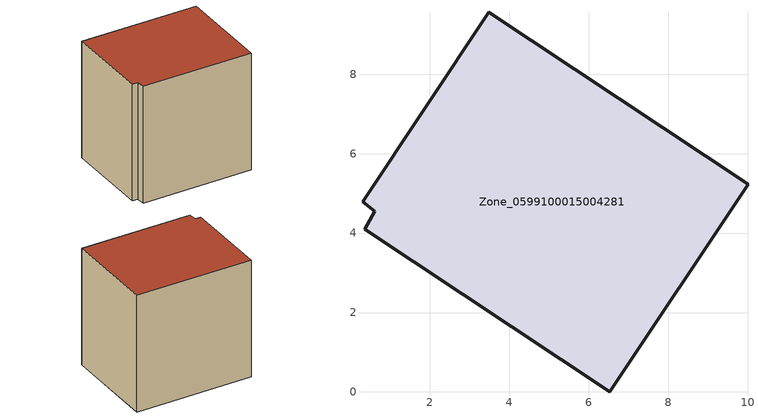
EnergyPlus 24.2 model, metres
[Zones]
Zone_0599100015004281
 floor ground (C_G): 0.36,4.09 0.6,4.55 0.3,4.78 3.48,9.56 10.01,5.24 6.53,0 z0.9
 wall outside (C_F): 6.53,0 10.01,5.24 3.48,9.56 0.3,4.78 0.6,4.55 0.36,4.09 6.53,0 z0.9:8.88
 roof outside (C_R): 0.6,4.55 0.36,4.09 6.53,0 10.01,5.24 3.48,9.56 0.3,4.78 z8.88
[BUILDING]
Pand.0599100015004281: North Axis=0; Terrain=City; Loads Convergence Tolerance Value=0.04; Temperature Convergence Tolerance Value=0.4; Solar Distribution=FullExterior; Maximum Number of Warmup Days=25; Minimum Number of Warmup Days=1
[Site:Location]
Rotterdam.The.Hague.AP_ZH_NLD Design_Conditions: Latitude=51.96; Longitude=4.45; Time Zone=1; Elevation=-4.5
[SITE:GROUNDTEMPERATURE:BUILDINGSURFACE]
18, 18, 18, 18, 18, 18, 18, 18, 18, 18, 18, 18
[MATERIAL] Thermal Absorptance=0.9; Solar Absorptance=0.7; Visible Absorptance=0.7
Name | Roughness | Thickness | Conductivity | Density | Specific Heat
G.TC.1965-1974 | MediumSmooth | 0.15 | 0.882353 | 540 | 1210
F.TC.1965-1974 | Rough | 0.3 | 0.697674 | 1920 | 840
R.TC.1965-1974 | MediumRough | 0.2 | 0.232558 | 1500 | 1000
[CONSTRUCTION]
C_G: G.TC.1965-1974
C_F: F.TC.1965-1974
C_R: R.TC.1965-1974
[ZONE]
Zone_0599100015004281: Type=1; Multiplier=1; Ceiling Height=Autocalculate; Volume=Autocalculate; Floor Area=autocalculate; Part of Total Floor Area=Yes
[ZONEINFILTRATION:DESIGNFLOWRATE]
Infil_Zone_0599100015004281: Zone or ZoneList or Space or SpaceList=Zone_0599100015004281; Schedule=AlwaysOn; Design Flow Rate Calculation Method=Flow/Area; Flow Rate per Floor Area=0.003; Constant Term Coefficient=1; Temperature Term Coefficient=0; Velocity Term Coefficient=0; Velocity Squared Term Coefficient=0
[HVACTEMPLATE:ZONE:IDEALLOADSAIRSYSTEM]
Zone_0599100015004281: Maximum Heating Supply Air Temperature=50; Minimum Cooling Supply Air Temperature=13; Maximum Heating Supply Air Humidity Ratio=0.0156; Minimum Cooling Supply Air Humidity Ratio=0.0077; Heating Limit=NoLimit; Cooling Limit=NoLimit; Dehumidification Control Type=ConstantSensibleHeatRatio; Cooling Sensible Heat Ratio=0.7; Dehumidification Setpoint=60; Humidification Control Type=None; Humidification Setpoint=30; Outdoor Air Method=None; Outdoor Air Flow Rate per Person=0.00944; Outdoor Air Flow Rate per Zone Floor Area=0; Outdoor Air Flow Rate per Zone=0; Demand Controlled Ventilation Type=None; Outdoor Air Economizer Type=NoEconomizer; Heat Recovery Type=None; Sensible Heat Recovery Effectiveness=0.7; Latent Heat Recovery Effectiveness=0.65
[ZONECONTROL:THERMOSTAT]
ThermostatControl_Zone_0599100015004281: Zone or ZoneList=Zone_0599100015004281; Control Type Schedule=DualSetpointControlType; Control 1=Thermostat_Zone_0599100015004281; Temperature Difference Between Cutout And Setpoint=0
[THERMOSTATSETPOINT:DUALSETPOINT]
Thermostat_Zone_0599100015004281: Heating Setpoint Temperature Schedule=HeatingSetpoint_Zone_0599100015004281; Cooling Setpoint Temperature Schedule=CoolingSetpoint_Zone_0599100015004281
[SCHEDULE:COMPACT]
HeatingSetpoint_Zone_0599100015004281: Through: 12/31, For: AllDays, Until: 24:00, 21
CoolingSetpoint_Zone_0599100015004281: Through: 12/31, For: AllDays, Until: 24:00, 24
DualSetpointControlType: Through: 12/31, For: AllDays, Until: 24:00, 4
AlwaysOn: Through: 12/31, For: AllDays, Until: 24:00, 1
